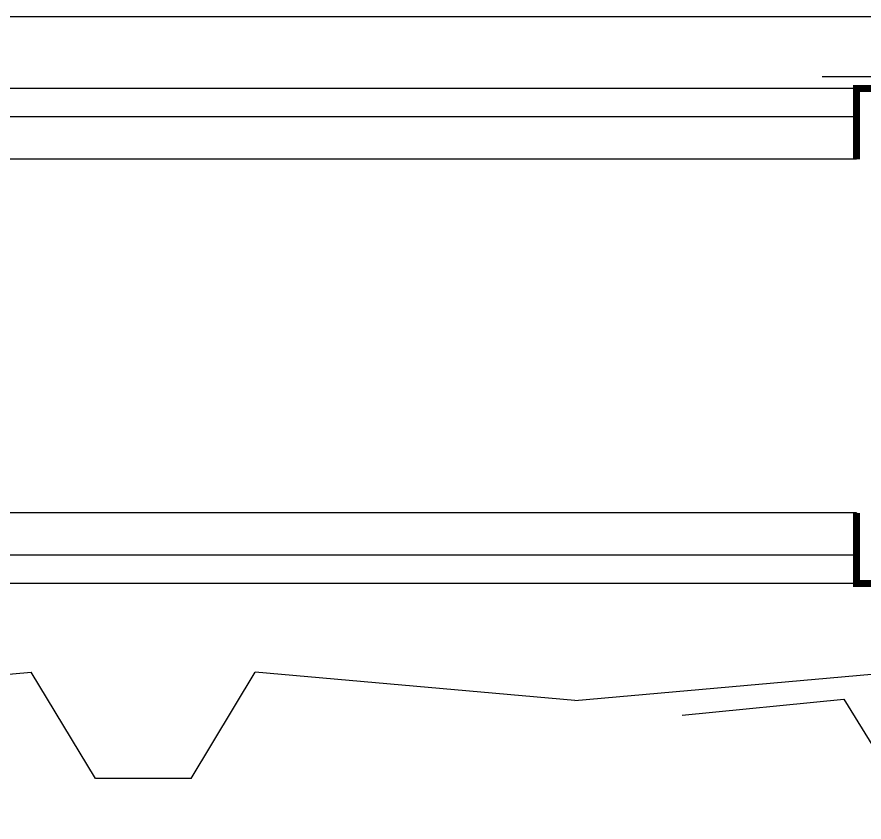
# Model space of a CAD drawing. Extents: x 683431 to 951238, y -788560 to -543702.
# Drawn here: x 757051 to 760285, y -775238 to -772163 of the extents above; entities that cross this region are included whole.
import ezdxf

# ---------------------------------------------------------------- set-up
doc = ezdxf.new("R2010")
doc.units = 0
doc.header["$LTSCALE"] = 1000
doc.header["$MEASUREMENT"] = 0
doc.linetypes.add('HIDDEN', pattern=[7.5, 5, -2.5])

# ---------------------------------------------------------------- blocks, each defined once
blk = doc.blocks.new('A$C5D7C7B29')
at = {"color": 3}
for p, q in [((13458.1, 9769.8), (1307.3, 9769.8)), ((8467.3, 9587.4), (1307.3, 9587.4)), ((8467.3, 9587.4), (8467.3, 9407.4)), ((8467.3, 9407.4), (1307.3, 9407.4)), ((8467.3, 8507.4), (1307.3, 8507.4)), ((8467.3, 8507.4), (8467.3, 8327.4)), ((8467.3, 8327.4), (1307.3, 8327.4)), ((5554.1, 8029.5), (6367.2, 8101.5)), ((6530.4, 7831.5), (6367.2, 8101.5)), ((6773.8, 7831.5), (6936.9, 8101.5)), ((7750.1, 8029.5), (6936.9, 8101.5)), ((7750.1, 8029.5), (8505.3, 8096.4)), ((6773.8, 7831.5), (6530.4, 7831.5))]:
    blk.add_line(p, q, dxfattribs=at)
at = {"color": 4, "linetype": 'HIDDEN'}
for p, q in [((8467.3, 9515.4), (1307.3, 9515.4)), ((8467.3, 8399.4), (1307.3, 8399.4))]:
    blk.add_line(p, q, dxfattribs=at)
at = {"color": 2}
blk.add_lwpolyline([(8023.3, 7992.2), (8435, 8033.4), (8628.4, 7720.2), (9070.8, 7720.2), (9070.8, 9617), (8379.7, 9617)], dxfattribs=at)
at = {"color": 2, "const_width": 18}
blk.add_lwpolyline([(8467.3, 9407.4), (8467.3, 9587.4), (9007.3, 9587.4), (9007.3, 8327.4), (8467.3, 8327.4), (8467.3, 8507.4)], dxfattribs=at)

msp = doc.modelspace()

# ---------------------------------------------------------------- block references
at = {"xscale": 1.5, "yscale": 1.5, "zscale": 1.5}
msp.add_blockref('A$C5D7C7B29', (747555.2, -786817.9), dxfattribs=at)

doc.saveas('drawing.dxf')
